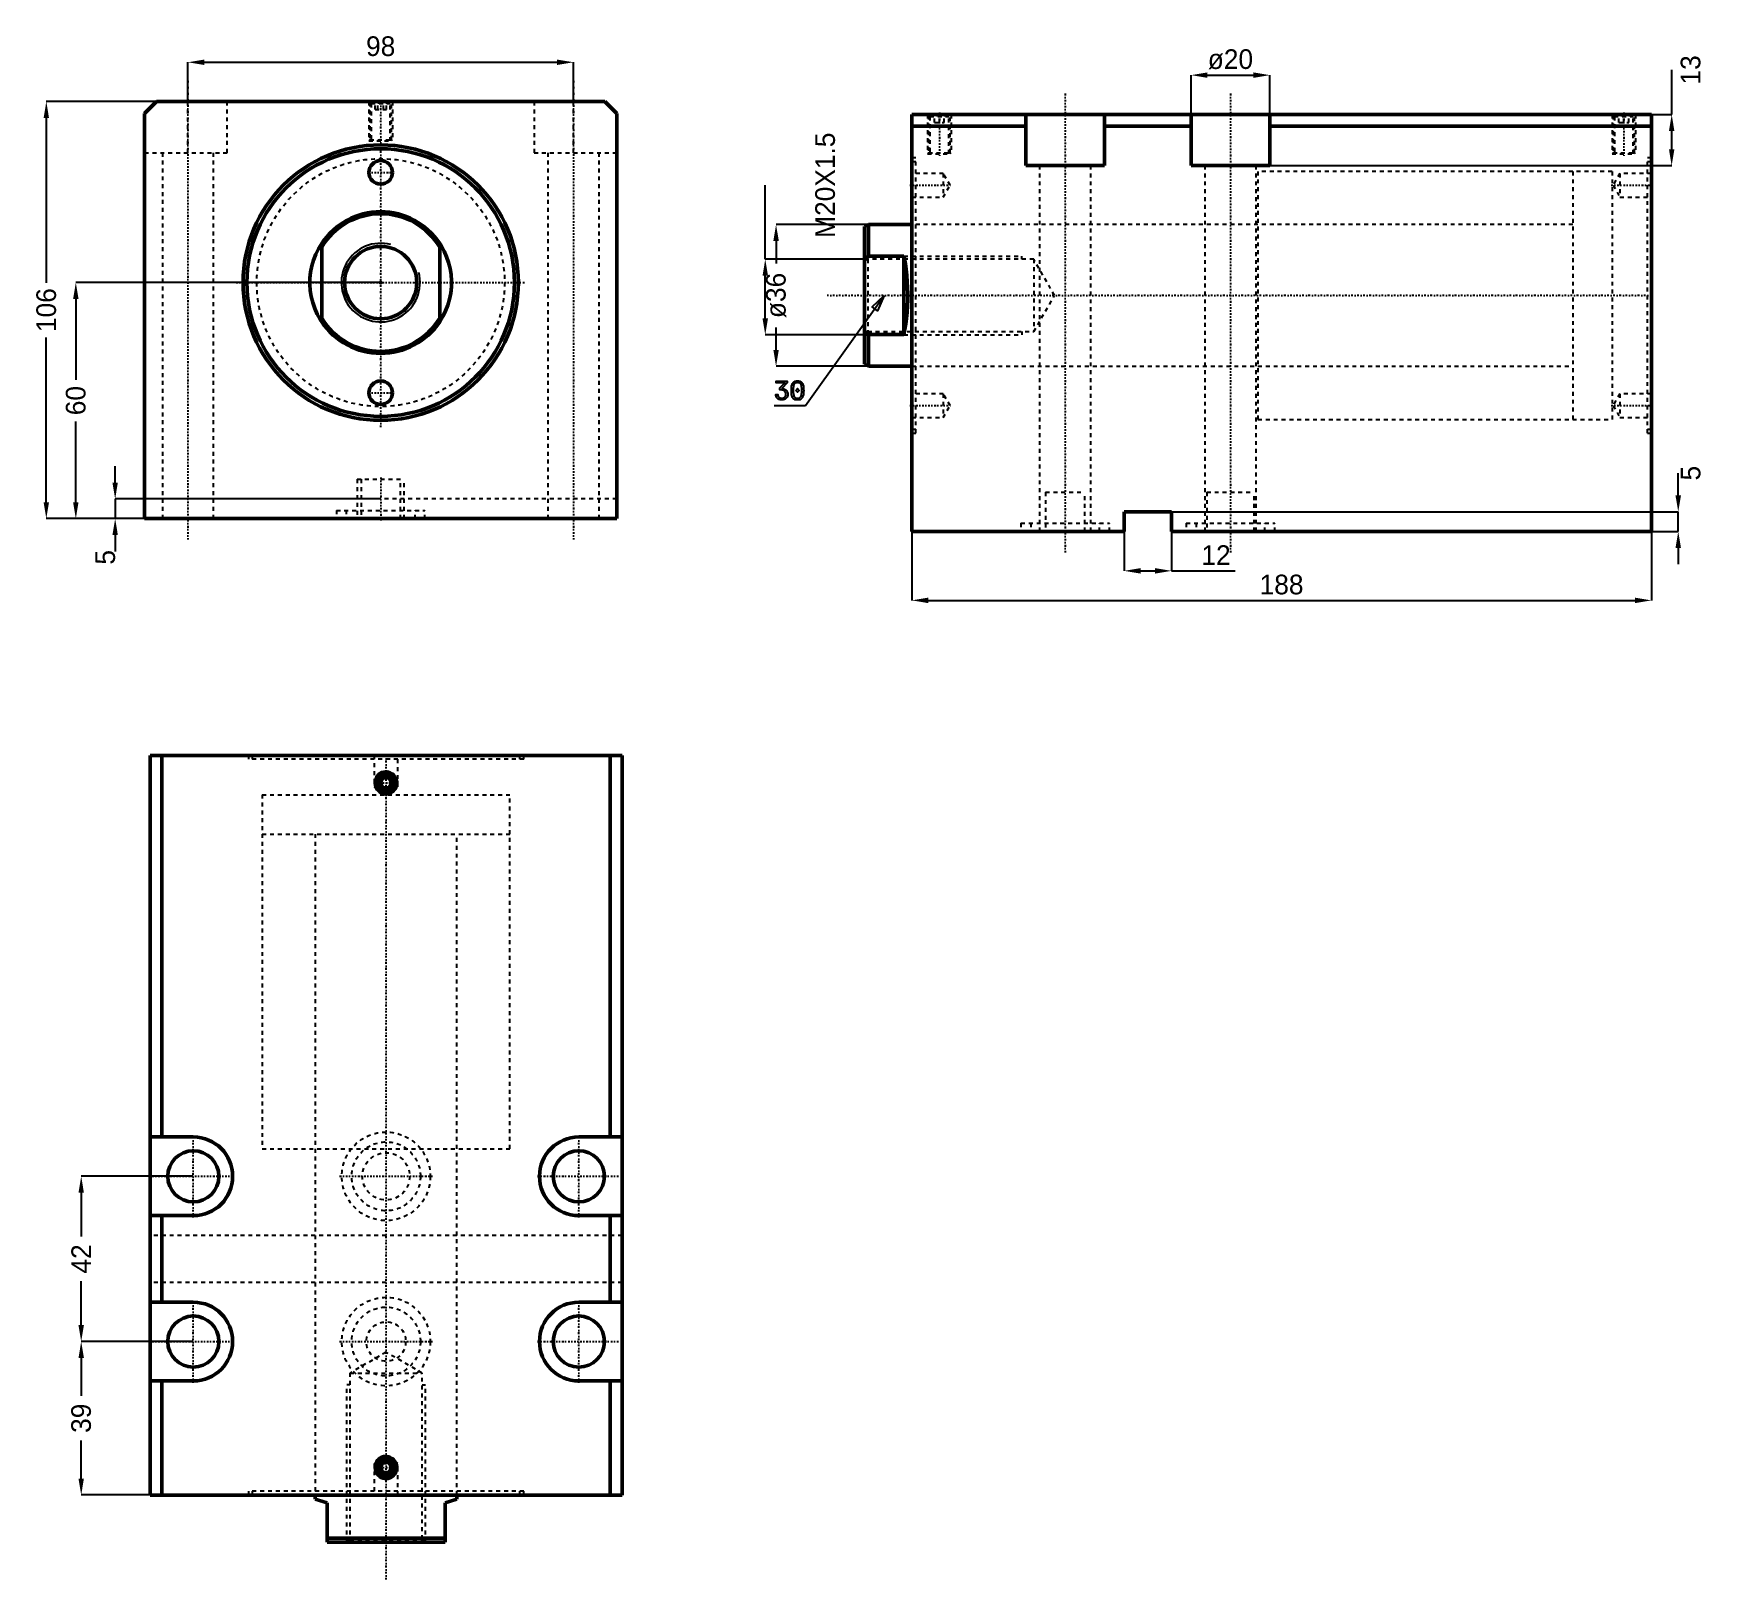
# Model space of a CAD drawing. Header units: millimetres. Extents: x -88 to 336, y -330 to 63.
import ezdxf

# ---------------------------------------------------------------- set-up
doc = ezdxf.new("R2010")
doc.units = ezdxf.units.MM
doc.linetypes.add('Center', pattern=[1.5, 0.45, -0.5, 0.05, -0.5])
doc.linetypes.add('Dashed', pattern=[2, 1, -1])
for name, color, linetype, lineweight in [('2d ConnectionPoints', 7, 'Continuous', 50), ('AM_0', 7, 'Continuous', 50), ('AM_5', 3, 'Continuous', 25), ('AM_7', 7, 'Center', 25), ('AM_9', 6, 'Dashed', 25)]:
    doc.layers.add(name, color=color, linetype=linetype, lineweight=lineweight)
doc.dimstyles.new('ISO-25', dxfattribs={"dimtxt": 2.5, "dimasz": 2.5, "dimexe": 1.25, "dimexo": 0.625, "dimtad": 1, "dimtxsty": 'Standard', "dimcen": 2.5, "dimadec": 0, "dimazin": 0, "dimtfac": 1, "dimtmove": 0, "dimatfit": 3, "dimfxl": 0, "dimarcsym": 0})

# ---------------------------------------------------------------- blocks, each defined once
blk = doc.blocks.new('1_JECX_MF_INLA_63_80_0_rod__0_in_JECX_MF_160_INLA_63_80_0__0')
at = {"layer": 'AM_0'}
for p, q in [((-15, -9.95), (-15, 9.95)), ((15, 9.95), (15, -9.95))]:
    blk.add_line(p, q, dxfattribs=at)
for points in [[(-15, 9.95), (-15.81, 8.6), (-16.5, 7.19), (-17.06, 5.73), (-17.5, 4.22), (-17.8, 2.68), (-17.97, 1.12), (-17.99, -0.45), (-17.89, -2.02), (-17.64, -3.57), (-17.26, -5.1), (-16.75, -6.58), (-16.12, -8.02), (-15.36, -9.39), (-15, -9.95)], [(15, -9.95), (15.81, -8.6), (16.5, -7.19), (17.06, -5.73), (17.5, -4.22), (17.8, -2.68), (17.97, -1.12), (17.99, 0.45), (17.89, 2.02), (17.64, 3.57), (17.26, 5.1), (16.75, 6.58), (16.12, 8.02), (15.36, 9.39), (15, 9.95)]]:
    blk.add_lwpolyline(points, dxfattribs=at)
blk.add_circle((0, 0), 9.19, dxfattribs=at)
for radius, start, end in [(18, 33.5573, 146.4427), (17.5, 31.0027, 148.9973), (17.5, 211.0027, 328.9973), (18, 213.5573, 326.4427)]:
    blk.add_arc((0, 0), radius, start, end, dxfattribs=at)
at = {"layer": 'AM_5'}
blk.add_arc((0, 0), 10, 75, 15, dxfattribs=at)
blk = doc.blocks.new('2_JECX_MF_EXLA_63_80_0_body__0_in_JECX_MF_160_INLA_63_80_0__0')
at = {"layer": 'AM_0'}
for p, q in [((-57, 46), (-60, 43)), ((-60, 43), (-60, -60)), ((57, 46), (-57, 46)), ((60, 43), (57, 46)), ((60, -60), (60, 43)), ((-60, -60), (60, -60))]:
    blk.add_line(p, q, dxfattribs=at)
for centre, radius in [((0, 0), 35), ((0, 0), 34), ((0, 28), 3), ((0, -28), 3)]:
    blk.add_circle(centre, radius, dxfattribs=at)
at = {"layer": 'AM_5', "linetype": 'Dashed'}
for p, q in [((-3, 46), (-3, 36)), ((3, 46), (3, 36))]:
    blk.add_line(p, q, dxfattribs=at)
at = {"layer": 'AM_7'}
for p, q in [((-49, 51.3), (-49, -65.3)), ((49, 51.3), (49, -65.3)), ((0, -36.75), (0, 46.5)), ((-3.15, 28), (3.15, 28)), ((-36.75, 0), (36.75, 0)), ((-3.15, -28), (3.15, -28)), ((0, -49.5), (0, -60.5))]:
    blk.add_line(p, q, dxfattribs=at)
at = {"layer": 'AM_9'}
for p, q in [((-49, 33), (-49, 46)), ((-39, 33), (-39, 46)), ((-3, 46), (-2.73, 45.73)), ((-2.73, 45.73), (-2.73, 36.27)), ((-2.73, 45.73), (2.73, 45.73)), ((-1.9, 46), (-2.4, 45.5)), ((-2.4, 45.5), (2.4, 45.5)), ((-2.4, 45.5), (-2.4, 36)), ((-1.44, 44), (-1.44, 46)), ((-1.44, 44), (1.44, 44)), ((-0.72, 44), (-0.72, 46)), ((0.72, 44), (0.72, 46)), ((1.44, 44), (1.44, 46)), ((2.4, 45.5), (1.9, 46)), ((2.4, 36), (2.4, 45.5)), ((2.73, 45.73), (3, 46)), ((2.73, 36.27), (2.73, 45.73)), ((39, 46), (39, 33)), ((49, 33), (49, 46)), ((-2.73, 36.27), (-3, 36)), ((-3, 36), (3, 36)), ((-2.73, 36.27), (2.73, 36.27)), ((3, 36), (2.73, 36.27)), ((-60, 33), (-39, 33)), ((-55.5, 33), (-55.5, -60)), ((-42.5, -60), (-42.5, 33)), ((39, 33), (60, 33)), ((42.5, 33), (42.5, -60)), ((55.5, -60), (55.5, 33)), ((-6, -50), (6, -50)), ((-6, -50), (-6, -60)), ((-5, -50), (-5, -60)), ((5, -60), (5, -50)), ((6, -60), (6, -50)), ((60, -55), (-60, -55)), ((-11.25, -57.9), (11.25, -57.9)), ((-11.25, -57.9), (-11.25, -60)), ((-8.75, -57.9), (-8.75, -60)), ((8.75, -60), (8.75, -57.9)), ((11.25, -60), (11.25, -57.9))]:
    blk.add_line(p, q, dxfattribs=at)
blk.add_circle((0, 0), 31.5, dxfattribs=at)
blk = doc.blocks.new('*D3')
at = {"layer": 'AM_5', "color": 0, "lineweight": -2}
for p, q in [((-49, 46), (-49, 56)), ((-44.83, 56), (44.83, 56)), ((49, 46), (49, 56))]:
    blk.add_line(p, q, dxfattribs=at)
at = {"layer": 'AM_5', "color": 0}
for points in [[(-44.83, 56.69), (-44.83, 55.31), (-49, 56)], [(44.83, 55.31), (44.83, 56.69), (49, 56)]]:
    blk.add_solid(points, dxfattribs=at)
at = {"layer": 'Defpoints', "color": 0}
for p in [(49, 56), (-49, 46), (49, 46)]:
    blk.add_point(p, dxfattribs=at)
at = {"layer": 'AM_5', "color": 0, "insert": (0, 60.05), "char_height": 5, "attachment_point": 5}
blk.add_mtext('98', dxfattribs=at)
blk = doc.blocks.new('*D4')
at = {"layer": 'AM_5', "color": 0, "lineweight": -2}
for p, q in [((-57, 46), (-85, 46)), ((-85, 41.83), (-85, -0.03)), ((-85, -55.83), (-85, -13.97)), ((-60, -60), (-85, -60))]:
    blk.add_line(p, q, dxfattribs=at)
at = {"layer": 'AM_5', "color": 0}
for points in [[(-84.31, 41.83), (-85.69, 41.83), (-85, 46)], [(-85.69, -55.83), (-84.31, -55.83), (-85, -60)]]:
    blk.add_solid(points, dxfattribs=at)
at = {"layer": 'Defpoints', "color": 0}
for p in [(-57, 46), (-85, -60), (-60, -60)]:
    blk.add_point(p, dxfattribs=at)
at = {"layer": 'AM_5', "color": 0, "insert": (-85, -7), "char_height": 5, "attachment_point": 5, "rotation": 90}
blk.add_mtext('106', dxfattribs=at)
blk = doc.blocks.new('*D5')
at = {"layer": 'AM_5', "color": 0, "lineweight": -2}
for p, q in [((0, 0), (-77.5, 0)), ((-77.5, -4.17), (-77.5, -24.69)), ((-77.5, -55.83), (-77.5, -35.31)), ((-60, -60), (-77.5, -60))]:
    blk.add_line(p, q, dxfattribs=at)
at = {"layer": 'AM_5', "color": 0}
for points in [[(-76.81, -4.17), (-78.19, -4.17), (-77.5, 0)], [(-78.19, -55.83), (-76.81, -55.83), (-77.5, -60)]]:
    blk.add_solid(points, dxfattribs=at)
at = {"layer": 'Defpoints', "color": 0}
for p in [(0, 0), (-77.5, -60), (-60, -60)]:
    blk.add_point(p, dxfattribs=at)
at = {"layer": 'AM_5', "color": 0, "insert": (-77.5, -30), "char_height": 5, "attachment_point": 5, "rotation": 90}
blk.add_mtext('60', dxfattribs=at)
blk = doc.blocks.new('*D6')
at = {"layer": 'AM_5', "color": 0, "lineweight": -2}
for p, q in [((-67.5, -50.83), (-67.5, -46.67)), ((0, -55), (-67.5, -55)), ((-67.5, -55), (-67.5, -60)), ((-60, -60), (-67.5, -60)), ((-67.5, -64.17), (-67.5, -68.33))]:
    blk.add_line(p, q, dxfattribs=at)
at = {"layer": 'AM_5', "color": 0}
for points in [[(-68.19, -50.83), (-66.81, -50.83), (-67.5, -55)], [(-66.81, -64.17), (-68.19, -64.17), (-67.5, -60)]]:
    blk.add_solid(points, dxfattribs=at)
at = {"layer": 'Defpoints', "color": 0}
for p in [(0, -55), (-67.5, -60), (-60, -60)]:
    blk.add_point(p, dxfattribs=at)
at = {"layer": 'AM_5', "color": 0, "insert": (-70, -69.83), "char_height": 5, "attachment_point": 5, "rotation": 90}
blk.add_mtext('5', dxfattribs=at)
blk = doc.blocks.new('1_JECX_MF_INLA_63_80_0_rod__0_in_JECX_MF_160_INLA_63_80_0__4')
at = {"layer": 'AM_0'}
for p, q in [((-18, 0), (-18, -1.03)), ((18, -1.03), (18, 0)), ((-15, -2), (-18, -1.03)), ((-15, -12), (-15, -2)), ((18, -1.03), (15, -2)), ((15, -2), (15, -12)), ((-15, -11), (15, -11)), ((-15, -12), (15, -12))]:
    blk.add_line(p, q, dxfattribs=at)
at = {"layer": 'AM_5', "linetype": 'Dashed'}
for p, q in [((-10, -12), (-10, 28)), ((-9.19, 28), (-10, 28)), ((9.19, 28), (10, 28)), ((10, -12), (10, 28))]:
    blk.add_line(p, q, dxfattribs=at)
at = {"layer": 'AM_9'}
for p, q in [((-31.5, 178), (31.5, 178)), ((-31.5, 178), (-31.5, 168)), ((31.5, 168), (31.5, 178)), ((-31.5, 168), (31.5, 168)), ((-18, 168), (-18, 0)), ((18, 0), (18, 168)), ((0, 36.3), (-9.19, 31)), ((9.19, 31), (0, 36.3)), ((-9.19, 31), (9.19, 31)), ((-9.19, 31), (-9.19, -11.19)), ((9.19, -11.19), (9.19, 31)), ((-9.19, -11.19), (-10, -12)), ((-9.19, -11.19), (9.19, -11.19)), ((10, -12), (9.19, -11.19))]:
    blk.add_line(p, q, dxfattribs=at)
blk = doc.blocks.new('2_JECX_MF_EXLA_63_80_0_body__0_in_JECX_MF_160_INLA_63_80_0__4')
at = {"layer": 'AM_0'}
for p, q in [((60, 188), (-60, 188)), ((-60, 188), (-60, 0)), ((-57, 188), (-57, 91)), ((57, 188), (57, 91)), ((60, 188), (60, 0)), ((-0.72, 182.25), (-1.44, 181)), ((-1.44, 181), (-0.72, 179.75)), ((0.72, 182.25), (-0.72, 182.25)), ((-0.72, 179.75), (0.72, 179.75)), ((1.44, 181), (0.72, 182.25)), ((0.72, 179.75), (1.44, 181)), ((-49, 91), (-60, 91)), ((60, 91), (49, 91)), ((-60, 71), (-49, 71)), ((-57, 71), (-57, 49)), ((49, 71), (60, 71)), ((57, 71), (57, 49)), ((-49, 49), (-60, 49)), ((60, 49), (49, 49)), ((-60, 29), (-49, 29)), ((-57, 29), (-57, 0)), ((49, 29), (60, 29)), ((57, 29), (57, 0)), ((-0.72, 8.25), (-1.44, 7)), ((-1.44, 7), (-0.72, 5.75)), ((0.72, 8.25), (-0.72, 8.25)), ((-0.72, 5.75), (0.72, 5.75)), ((1.44, 7), (0.72, 8.25)), ((0.72, 5.75), (1.44, 7)), ((60, 0), (-60, 0))]:
    blk.add_line(p, q, dxfattribs=at)
for centre, radius in [((0, 181), 2.73), ((0, 181), 2.4), ((0, 181), 1.9), ((-49, 81), 6.5), ((49, 81), 6.5), ((-49, 39), 6.5), ((49, 39), 6.5), ((0, 7), 2.73), ((0, 7), 2.4), ((0, 7), 1.9)]:
    blk.add_circle(centre, radius, dxfattribs=at)
for centre, start, end in [((-49, 81), 270, 90), ((49, 81), 90, 270), ((-49, 39), 270, 90), ((49, 39), 90, 270)]:
    blk.add_arc(centre, 10, start, end, dxfattribs=at)
at = {"layer": 'AM_5'}
for centre in [(0, 181), (0, 7)]:
    blk.add_arc(centre, 3, 75, 15, dxfattribs=at)
at = {"layer": 'AM_7'}
for p, q in [((0, -21.5), (0, 188.49)), ((-3.15, 181), (3.15, 181)), ((-49, 70.5), (-49, 91.5)), ((49, 70.5), (49, 91.5)), ((-59.5, 81), (-38.5, 81)), ((-11.81, 81), (11.81, 81)), ((38.5, 81), (59.5, 81)), ((-49, 28.5), (-49, 49.5)), ((49, 28.5), (49, 49.5)), ((-59.5, 39), (-38.5, 39)), ((-11.81, 39), (11.81, 39)), ((38.5, 39), (59.5, 39)), ((-3.15, 7), (3.15, 7))]:
    blk.add_line(p, q, dxfattribs=at)
at = {"layer": 'AM_9'}
for p, q in [((-35, 188), (-35, 187)), ((35, 187), (-35, 187)), ((-34, 188), (-34, 187)), ((-3, 188), (-3, 180)), ((3, 180), (3, 188)), ((34, 187), (34, 188)), ((35, 187), (35, 188)), ((-3, 180), (0, 178.27)), ((-3, 180), (3, 180)), ((0, 178.27), (3, 180)), ((-31.5, 178), (31.5, 178)), ((-31.5, 178), (-31.5, 88)), ((31.5, 88), (31.5, 178)), ((-31.5, 88), (31.5, 88)), ((-18, 88), (-18, 0)), ((18, 0), (18, 88)), ((60, 66), (-60, 66)), ((60, 54), (-60, 54)), ((0, 9.73), (-3, 8)), ((3, 8), (0, 9.73)), ((-3, 8), (3, 8)), ((-3, 8), (-3, 0)), ((3, 0), (3, 8)), ((35, 1), (-35, 1)), ((-35, 1), (-35, 0)), ((-34, 1), (-34, 0)), ((34, 0), (34, 1)), ((35, 0), (35, 1))]:
    blk.add_line(p, q, dxfattribs=at)
for centre, radius in [((0, 81), 11.25), ((0, 81), 8.75), ((0, 81), 6), ((0, 39), 11.25), ((0, 39), 8.75), ((0, 39), 5)]:
    blk.add_circle(centre, radius, dxfattribs=at)
blk = doc.blocks.new('*D12')
at = {"layer": 'AM_5', "color": 0, "lineweight": -2}
for p, q in [((-47.63, -227.16), (-76.13, -227.16)), ((-76.13, -231.33), (-76.13, -242.49)), ((-76.13, -264.99), (-76.13, -253.83)), ((-47.63, -269.16), (-76.13, -269.16))]:
    blk.add_line(p, q, dxfattribs=at)
at = {"layer": 'AM_5', "color": 0}
for points in [[(-76.82, -231.33), (-75.44, -231.33), (-76.13, -227.16)], [(-76.82, -264.99), (-75.44, -264.99), (-76.13, -269.16)]]:
    blk.add_solid(points, dxfattribs=at)
at = {"layer": 'Defpoints', "color": 0}
for p in [(-76.13, -227.16), (-47.63, -227.16), (-47.63, -269.16)]:
    blk.add_point(p, dxfattribs=at)
at = {"layer": 'AM_5', "color": 0, "insert": (-76.13, -248.16), "char_height": 5, "attachment_point": 5, "rotation": 90}
blk.add_mtext('42', dxfattribs=at)
blk = doc.blocks.new('*D13')
at = {"layer": 'AM_5', "color": 0, "lineweight": -2}
for p, q in [((-47.63, -269.16), (-76.13, -269.16)), ((-76.13, -273.33), (-76.13, -282.99)), ((-76.13, -303.99), (-76.13, -294.33)), ((-58.63, -308.16), (-76.13, -308.16))]:
    blk.add_line(p, q, dxfattribs=at)
at = {"layer": 'AM_5', "color": 0}
for points in [[(-76.82, -273.33), (-75.44, -273.33), (-76.13, -269.16)], [(-76.82, -303.99), (-75.44, -303.99), (-76.13, -308.16)]]:
    blk.add_solid(points, dxfattribs=at)
at = {"layer": 'Defpoints', "color": 0}
for p in [(-47.63, -269.16), (-76.13, -308.16), (-58.63, -308.16)]:
    blk.add_point(p, dxfattribs=at)
at = {"layer": 'AM_5', "color": 0, "insert": (-76.13, -288.66), "char_height": 5, "attachment_point": 5, "rotation": 90}
blk.add_mtext('39', dxfattribs=at)
blk = doc.blocks.new('1_JECX_MF_INLA_63_80_0_rod__0_in_JECX_MF_160_INLA_63_80_0__2')
at = {"layer": 'AM_0'}
for p, q in [((-11, 18), (-12, 17.5)), ((-12, 17.5), (-12, -17.5)), ((0, 18), (-11, 18)), ((-11, 18), (-11, 9.95)), ((-11, 9.95), (-12, 9.01)), ((-2, 9.95), (-11, 9.95)), ((-2, 9.95), (-2, -9.95)), ((-12, -9.01), (-11, -9.95)), ((-11, -9.95), (-2, -9.95)), ((-11, -9.95), (-11, -18)), ((-12, -17.5), (-11, -18)), ((-11, -18), (0, -18))]:
    blk.add_line(p, q, dxfattribs=at)
blk.add_lwpolyline([(-2, -9.95), (-1.74, -8.6), (-1.51, -7.19), (-1.33, -5.73), (-1.19, -4.22), (-1.09, -2.68), (-1.04, -1.12), (-1.03, 0.45), (-1.06, 2.02), (-1.14, 3.57), (-1.26, 5.1), (-1.43, 6.58), (-1.64, 8.02), (-1.88, 9.39), (-2, 9.95)], dxfattribs=at)
at = {"layer": 'AM_5', "linetype": 'Dashed'}
for p, q in [((-12, 10), (28, 10)), ((28, 9.19), (28, 10)), ((-12, -10), (28, -10)), ((28, -9.19), (28, -10))]:
    blk.add_line(p, q, dxfattribs=at)
at = {"layer": 'AM_9'}
for p, q in [((178, 31.5), (168, 31.5)), ((168, 31.5), (168, -31.5)), ((178, 31.5), (178, -31.5)), ((168, 18), (0, 18)), ((-11.19, 9.19), (-12, 10)), ((31, 9.19), (-11.19, 9.19)), ((-11.19, 9.19), (-11.19, -9.19)), ((36.3, 0), (31, 9.19)), ((31, 9.19), (31, -9.19)), ((31, -9.19), (36.3, 0)), ((-12, -10), (-11.19, -9.19)), ((-11.19, -9.19), (31, -9.19)), ((0, -18), (168, -18)), ((168, -31.5), (178, -31.5))]:
    blk.add_line(p, q, dxfattribs=at)
blk = doc.blocks.new('2_JECX_MF_EXLA_63_80_0_body__0_in_JECX_MF_160_INLA_63_80_0__2')
at = {"layer": 'AM_0'}
for p, q in [((0, -60), (0, 46)), ((188, 46), (0, 46)), ((29, 43), (0, 43)), ((29, 33), (29, 46)), ((49, 33), (49, 46)), ((71, 43), (49, 43)), ((71, 33), (71, 46)), ((91, 33), (91, 46)), ((188, 43), (91, 43)), ((188, -60), (188, 46)), ((29, 33), (49, 33)), ((71, 33), (91, 33)), ((66, -55), (54, -55)), ((54, -55), (54, -60)), ((66, -60), (66, -55)), ((54, -60), (0, -60)), ((188, -60), (66, -60))]:
    blk.add_line(p, q, dxfattribs=at)
at = {"layer": 'AM_5', "linetype": 'Dashed'}
for p, q in [((4, 46), (4, 36)), ((10, 46), (10, 36)), ((178, 46), (178, 36)), ((184, 46), (184, 36))]:
    blk.add_line(p, q, dxfattribs=at)
at = {"layer": 'AM_7'}
for p, q in [((39, 51.3), (39, -65.3)), ((81, 51.3), (81, -65.3)), ((7, 46.5), (7, 35.5)), ((181, 46.5), (181, 35.5)), ((-0.49, 28), (10.22, 28)), ((177.78, 28), (188.49, 28)), ((188.05, 0), (-21.5, 0)), ((-0.49, -28), (10.22, -28)), ((177.78, -28), (188.49, -28))]:
    blk.add_line(p, q, dxfattribs=at)
at = {"layer": 'AM_9'}
for p, q in [((4, 46), (4.27, 45.73)), ((4.27, 45.73), (4.27, 36.27)), ((4.27, 45.73), (9.73, 45.73)), ((5.1, 46), (4.6, 45.5)), ((4.6, 45.5), (9.4, 45.5)), ((4.6, 45.5), (4.6, 36)), ((5.75, 44), (5.75, 46)), ((5.75, 44), (8.25, 44)), ((7, 44), (7, 46)), ((8.25, 44), (8.25, 46)), ((9.4, 45.5), (8.9, 46)), ((9.4, 36), (9.4, 45.5)), ((9.73, 45.73), (10, 46)), ((9.73, 36.27), (9.73, 45.73)), ((178, 46), (178.27, 45.73)), ((178.27, 45.73), (178.27, 36.27)), ((178.27, 45.73), (183.73, 45.73)), ((179.1, 46), (178.6, 45.5)), ((178.6, 45.5), (183.4, 45.5)), ((178.6, 45.5), (178.6, 36)), ((179.75, 44), (179.75, 46)), ((179.75, 44), (182.25, 44)), ((181, 44), (181, 46)), ((182.25, 44), (182.25, 46)), ((183.4, 45.5), (182.9, 46)), ((183.4, 36), (183.4, 45.5)), ((183.73, 45.73), (184, 46)), ((183.73, 36.27), (183.73, 45.73)), ((1, 35), (0, 35)), ((1, 34), (0, 34)), ((1, -35), (1, 35)), ((4.27, 36.27), (4, 36)), ((4, 36), (10, 36)), ((4.27, 36.27), (9.73, 36.27)), ((10, 36), (9.73, 36.27)), ((178.27, 36.27), (178, 36)), ((178, 36), (184, 36)), ((178.27, 36.27), (183.73, 36.27)), ((184, 36), (183.73, 36.27)), ((187, -35), (187, 35)), ((188, 35), (187, 35)), ((188, 34), (187, 34)), ((8, 31), (0, 31)), ((9.73, 28), (8, 31)), ((8, 31), (8, 25)), ((32.5, 33), (32.5, -60)), ((45.5, -60), (45.5, 33)), ((74.5, 33), (74.5, -60)), ((87.5, -60), (87.5, 33)), ((178, 31.5), (88, 31.5)), ((88, 31.5), (88, -31.5)), ((178, 31.5), (178, -31.5)), ((180, 31), (178.27, 28)), ((188, 31), (180, 31)), ((180, 31), (180, 25)), ((8, 25), (9.73, 28)), ((178.27, 28), (180, 25)), ((0, 25), (8, 25)), ((180, 25), (188, 25)), ((88, 18), (0, 18)), ((0, -18), (88, -18)), ((8, -25), (0, -25)), ((9.73, -28), (8, -25)), ((8, -25), (8, -31)), ((180, -25), (178.27, -28)), ((188, -25), (180, -25)), ((180, -25), (180, -31)), ((8, -31), (9.73, -28)), ((178.27, -28), (180, -31)), ((0, -31), (8, -31)), ((88, -31.5), (178, -31.5)), ((180, -31), (188, -31)), ((0, -34), (1, -34)), ((0, -35), (1, -35)), ((187, -34), (188, -34)), ((187, -35), (188, -35)), ((34, -50), (44, -50)), ((34, -50), (34, -60)), ((44, -60), (44, -50)), ((75, -50), (87, -50)), ((75, -50), (75, -60)), ((87, -60), (87, -50)), ((27.75, -57.9), (50.25, -57.9)), ((27.75, -57.9), (27.75, -60)), ((30.25, -57.9), (30.25, -60)), ((47.75, -60), (47.75, -57.9)), ((50.25, -60), (50.25, -57.9)), ((69.75, -57.9), (92.25, -57.9)), ((69.75, -57.9), (69.75, -60)), ((72.25, -57.9), (72.25, -60)), ((89.75, -60), (89.75, -57.9)), ((92.25, -60), (92.25, -57.9))]:
    blk.add_line(p, q, dxfattribs=at)
blk = doc.blocks.new('*D24')
at = {"layer": 'AM_5', "color": 0, "lineweight": -2}
for p, q in [((206.01, 42.73), (206.01, 52.73)), ((210.18, 52.73), (221.85, 52.73)), ((226.01, 42.73), (226.01, 52.73))]:
    blk.add_line(p, q, dxfattribs=at)
at = {"layer": 'AM_5', "color": 0}
for points in [[(210.18, 53.42), (210.18, 52.03), (206.01, 52.73)], [(221.85, 53.42), (221.85, 52.03), (226.01, 52.73)]]:
    blk.add_solid(points, dxfattribs=at)
at = {"layer": 'Defpoints', "color": 0}
for p in [(226.01, 52.73), (206.01, 42.73), (226.01, 42.73)]:
    blk.add_point(p, dxfattribs=at)
at = {"layer": 'AM_5', "color": 0, "insert": (216.01, 56.73), "char_height": 5, "attachment_point": 5}
blk.add_mtext('ø20', dxfattribs=at)
blk = doc.blocks.new('*D25')
at = {"layer": 'AM_5', "color": 0, "lineweight": -2}
for p, q in [((328.18, 42.73), (328.18, 54.06)), ((226.01, 42.73), (328.18, 42.73)), ((328.18, 33.89), (328.18, 38.56)), ((226.01, 29.73), (328.18, 29.73))]:
    blk.add_line(p, q, dxfattribs=at)
at = {"layer": 'AM_5', "color": 0}
for points in [[(327.49, 38.56), (328.87, 38.56), (328.18, 42.73)], [(327.49, 33.89), (328.87, 33.89), (328.18, 29.73)]]:
    blk.add_solid(points, dxfattribs=at)
at = {"layer": 'Defpoints', "color": 0}
for p in [(226.01, 42.73), (328.18, 42.73), (226.01, 29.73)]:
    blk.add_point(p, dxfattribs=at)
at = {"layer": 'AM_5', "color": 0, "insert": (333.01, 54.06), "char_height": 5, "attachment_point": 5, "rotation": 90}
blk.add_mtext('13', dxfattribs=at)
blk = doc.blocks.new('*D26')
at = {"layer": 'AM_5', "color": 0, "lineweight": -2}
for p, q in [((135.01, -63.27), (135.01, -80.77)), ((323.01, -63.27), (323.01, -80.77)), ((139.18, -80.77), (318.85, -80.77))]:
    blk.add_line(p, q, dxfattribs=at)
at = {"layer": 'AM_5', "color": 0}
for points in [[(139.18, -80.08), (139.18, -81.47), (135.01, -80.77)], [(318.85, -80.08), (318.85, -81.47), (323.01, -80.77)]]:
    blk.add_solid(points, dxfattribs=at)
at = {"layer": 'Defpoints', "color": 0}
for p in [(135.01, -63.27), (323.01, -63.27), (323.01, -80.77)]:
    blk.add_point(p, dxfattribs=at)
at = {"layer": 'AM_5', "color": 0, "insert": (229.01, -76.77), "char_height": 5, "attachment_point": 5}
blk.add_mtext('188', dxfattribs=at)
blk = doc.blocks.new('*D27')
at = {"layer": 'AM_5', "color": 0, "lineweight": -2}
for p, q in [((124.01, 14.73), (100.51, 14.73)), ((100.51, 10.56), (100.51, 4.89)), ((100.51, -17.11), (100.51, -11.44)), ((124.01, -21.27), (100.51, -21.27))]:
    blk.add_line(p, q, dxfattribs=at)
at = {"layer": 'AM_5', "color": 0}
for points in [[(99.82, 10.56), (101.21, 10.56), (100.51, 14.73)], [(99.82, -17.11), (101.21, -17.11), (100.51, -21.27)]]:
    blk.add_solid(points, dxfattribs=at)
at = {"layer": 'Defpoints', "color": 0}
for p in [(100.51, 14.73), (124.01, 14.73), (124.01, -21.27)]:
    blk.add_point(p, dxfattribs=at)
at = {"layer": 'AM_5', "color": 0, "insert": (100.51, -3.27), "char_height": 5, "attachment_point": 5, "rotation": 90}
blk.add_mtext('ø36', dxfattribs=at)
blk = doc.blocks.new('*D28')
at = {"layer": 'AM_5', "color": 0, "lineweight": -2}
for p, q in [((189.01, -58.27), (189.01, -73.27)), ((201.01, -63.27), (201.01, -73.27)), ((193.18, -73.27), (196.85, -73.27)), ((201.01, -73.27), (217.18, -73.27))]:
    blk.add_line(p, q, dxfattribs=at)
at = {"layer": 'AM_5', "color": 0}
for points in [[(193.18, -72.58), (193.18, -73.97), (189.01, -73.27)], [(196.85, -72.58), (196.85, -73.97), (201.01, -73.27)]]:
    blk.add_solid(points, dxfattribs=at)
at = {"layer": 'Defpoints', "color": 0}
for p in [(189.01, -58.27), (201.01, -63.27), (201.01, -73.27)]:
    blk.add_point(p, dxfattribs=at)
at = {"layer": 'AM_5', "color": 0, "insert": (212.35, -69.27), "char_height": 5, "attachment_point": 5}
blk.add_mtext('12', dxfattribs=at)
blk = doc.blocks.new('*D29')
at = {"layer": 'AM_5', "color": 0, "lineweight": -2}
for p, q in [((329.85, -54.11), (329.85, -48.44)), ((189.01, -58.27), (329.85, -58.27)), ((329.85, -63.27), (329.85, -58.27)), ((201.01, -63.27), (329.85, -63.27)), ((329.85, -67.44), (329.85, -71.61))]:
    blk.add_line(p, q, dxfattribs=at)
at = {"layer": 'AM_5', "color": 0}
for points in [[(329.15, -54.11), (330.54, -54.11), (329.85, -58.27)], [(329.15, -67.44), (330.54, -67.44), (329.85, -63.27)]]:
    blk.add_solid(points, dxfattribs=at)
at = {"layer": 'Defpoints', "color": 0}
for p in [(189.01, -58.27), (201.01, -63.27), (329.85, -63.27)]:
    blk.add_point(p, dxfattribs=at)
at = {"layer": 'AM_5', "color": 0, "insert": (333.01, -48.44), "char_height": 5, "attachment_point": 5, "rotation": 90}
blk.add_mtext('5', dxfattribs=at)
blk = doc.blocks.new('*D30')
at = {"layer": 'AM_5', "color": 0, "lineweight": -2}
for p, q in [((97.76, 5.92), (97.76, 24.75)), ((123.83, 5.92), (97.76, 5.92)), ((97.76, -9.11), (97.76, 1.75)), ((123.01, -13.27), (97.76, -13.27))]:
    blk.add_line(p, q, dxfattribs=at)
at = {"layer": 'AM_5', "color": 0}
for points in [[(97.07, 1.75), (98.46, 1.75), (97.76, 5.92)], [(97.07, -9.11), (98.46, -9.11), (97.76, -13.27)]]:
    blk.add_solid(points, dxfattribs=at)
at = {"layer": 'Defpoints', "color": 0}
for p in [(123.83, 5.92), (97.76, -13.27), (123.01, -13.27)]:
    blk.add_point(p, dxfattribs=at)
at = {"layer": 'AM_5', "color": 0, "insert": (113.01, 24.75), "char_height": 5, "attachment_point": 5, "rotation": 90}
blk.add_mtext('M20X1.5', dxfattribs=at)

msp = doc.modelspace()

# ---------------------------------------------------------------- linework, layer by layer
at = {"layer": '2d ConnectionPoints'}
for p in [(0, 0), (135.014, -3.272), (1.37, -308.162)]:
    msp.add_point(p, dxfattribs=at)
at = {"layer": 'AM_5'}
for p, q in [((108.014, -31.272), (128.014, -3.272)), ((100.014, -31.272), (108.014, -31.272))]:
    msp.add_line(p, q, dxfattribs=at)
for points in [[(128.014, -3.272), (126.27, -7.147), (124.914, -6.178), (128.014, -3.272)], [(100.947, -28.465), (100.947, -28.465), (100.952, -28.575), (100.981, -28.73), (100.981, -28.73), (101.035, -28.872), (101.085, -28.959), (101.085, -28.959), (101.144, -29.04), (101.246, -29.146), (101.246, -29.146), (101.365, -29.235), (101.454, -29.284), (101.454, -29.284), (101.547, -29.325), (101.692, -29.37), (101.692, -29.37), (101.844, -29.393), (101.948, -29.398), (101.948, -29.398), (102.058, -29.393), (102.218, -29.369), (102.218, -29.369), (102.372, -29.324), (102.471, -29.283), (102.471, -29.283), (102.564, -29.233), (102.69, -29.143), (102.69, -29.143), (102.798, -29.036), (102.861, -28.954), (102.861, -28.954), (102.913, -28.867), (102.971, -28.726), (102.971, -28.726), (103.001, -28.573), (103.007, -28.465), (103.007, -28.465), (102.999, -28.312), (102.956, -28.099), (102.956, -28.099), (102.876, -27.909), (102.802, -27.794), (102.802, -27.794), (102.714, -27.69), (102.56, -27.554), (102.56, -27.554), (102.378, -27.442), (102.242, -27.381), (102.242, -27.381), (102.096, -27.332), (101.862, -27.278), (101.862, -27.278), (101.611, -27.249), (101.434, -27.243), (101.434, -26.788), (102.754, -25.495), (100.55, -25.495), (100.55, -25.059), (103.371, -25.059), (103.371, -25.514), (102.022, -26.847), (102.022, -26.847), (102.317, -26.915), (102.691, -27.062), (102.691, -27.062), (102.986, -27.263), (103.139, -27.427), (103.139, -27.427), (103.26, -27.609), (103.391, -27.907), (103.391, -27.907), (103.462, -28.232), (103.475, -28.465), (103.475, -28.465), (103.466, -28.633), (103.418, -28.868), (103.418, -28.868), (103.329, -29.081), (103.248, -29.211), (103.248, -29.211), (103.151, -29.33), (102.987, -29.486), (102.987, -29.486), (102.799, -29.614), (102.661, -29.684), (102.661, -29.684), (102.516, -29.741), (102.293, -29.803), (102.293, -29.803), (102.065, -29.837), (101.909, -29.843), (101.909, -29.843), (101.757, -29.837), (101.538, -29.804), (101.538, -29.804), (101.327, -29.742), (101.192, -29.686), (101.192, -29.686), (101.064, -29.616), (100.891, -29.489), (100.891, -29.489), (100.742, -29.335), (100.656, -29.216), (100.656, -29.216), (100.583, -29.086), (100.503, -28.872), (100.503, -28.872), (100.461, -28.636), (100.453, -28.465), (100.947, -28.465)], [(105.961, -29.837), (105.961, -29.837), (105.715, -29.825), (105.393, -29.762), (105.393, -29.762), (105.124, -29.645), (104.976, -29.538), (104.976, -29.538), (104.848, -29.409), (104.69, -29.183), (104.69, -29.183), (104.572, -28.917), (104.516, -28.717), (104.516, -28.717), (104.473, -28.497), (104.427, -28.127), (104.427, -28.127), (104.402, -27.707), (104.397, -27.399), (104.397, -27.399), (104.402, -27.099), (104.427, -26.687), (104.427, -26.687), (104.474, -26.323), (104.518, -26.106), (104.518, -26.106), (104.575, -25.908), (104.693, -25.644), (104.693, -25.644), (104.852, -25.419), (104.981, -25.292), (104.981, -25.292), (105.13, -25.185), (105.397, -25.069), (105.397, -25.069), (105.718, -25.006), (105.961, -24.994), (105.961, -24.994), (106.205, -25.006), (106.526, -25.069), (106.526, -25.069), (106.795, -25.185), (106.944, -25.292), (106.944, -25.292), (107.072, -25.419), (107.231, -25.643), (107.231, -25.643), (107.351, -25.907), (107.408, -26.104), (107.408, -26.104), (107.452, -26.321), (107.5, -26.685), (107.5, -26.685), (107.525, -27.098), (107.53, -27.399), (107.53, -27.399), (107.525, -27.702), (107.499, -28.118), (107.499, -28.118), (107.449, -28.488), (107.404, -28.709), (107.404, -28.709), (107.344, -28.911), (107.222, -29.179), (107.222, -29.179), (107.061, -29.407), (106.932, -29.536), (106.932, -29.536), (106.783, -29.644), (106.517, -29.762), (106.517, -29.762), (106.2, -29.825), (105.961, -29.837)], [(105.961, -29.408), (105.961, -29.408), (106.132, -29.397), (106.357, -29.343), (106.357, -29.343), (106.546, -29.241), (106.651, -29.148), (106.651, -29.148), (106.742, -29.037), (106.854, -28.845), (106.854, -28.845), (106.937, -28.621), (106.976, -28.455), (106.976, -28.455), (107.006, -28.275), (107.038, -27.975), (107.038, -27.975), (107.056, -27.641), (107.059, -27.399), (107.059, -27.399), (107.056, -27.143), (107.041, -26.797), (107.041, -26.797), (107.012, -26.497), (106.986, -26.322), (106.986, -26.322), (106.95, -26.164), (106.871, -25.953), (106.871, -25.953), (106.763, -25.773), (106.674, -25.67), (106.674, -25.67), (106.569, -25.584), (106.376, -25.49), (106.376, -25.49), (106.141, -25.439), (105.961, -25.43), (105.961, -25.43), (105.781, -25.439), (105.548, -25.49), (105.548, -25.49), (105.356, -25.584), (105.252, -25.67), (105.252, -25.67), (105.164, -25.773), (105.056, -25.953), (105.056, -25.953), (104.978, -26.164), (104.942, -26.322), (104.942, -26.322), (104.915, -26.497), (104.887, -26.797), (104.887, -26.797), (104.872, -27.143), (104.869, -27.399), (104.869, -27.399), (104.872, -27.643), (104.888, -27.979), (104.888, -27.979), (104.92, -28.279), (104.948, -28.459), (104.948, -28.459), (104.987, -28.624), (105.068, -28.845), (105.068, -28.845), (105.179, -29.037), (105.268, -29.148), (105.268, -29.148), (105.373, -29.241), (105.562, -29.343), (105.562, -29.343), (105.788, -29.397), (105.961, -29.408)], [(105.525, -27.399), (105.961, -26.912), (106.396, -27.399), (105.961, -27.841), (105.525, -27.399)]]:
    msp.add_lwpolyline(points, dxfattribs=at)

# ---------------------------------------------------------------- block references
for name, p in [('2_JECX_MF_EXLA_63_80_0_body__0_in_JECX_MF_160_INLA_63_80_0__0', (0, 0)), ('2_JECX_MF_EXLA_63_80_0_body__0_in_JECX_MF_160_INLA_63_80_0__2', (135.014, -3.272)), ('1_JECX_MF_INLA_63_80_0_rod__0_in_JECX_MF_160_INLA_63_80_0__2', (135.014, -3.272)), ('1_JECX_MF_INLA_63_80_0_rod__0_in_JECX_MF_160_INLA_63_80_0__0', (0, 0)), ('2_JECX_MF_EXLA_63_80_0_body__0_in_JECX_MF_160_INLA_63_80_0__4', (1.37, -308.162)), ('1_JECX_MF_INLA_63_80_0_rod__0_in_JECX_MF_160_INLA_63_80_0__4', (1.37, -308.162))]:
    msp.add_blockref(name, p)

# ---------------------------------------------------------------- dimensions: what is measured, and where the dimension line sits
for base, p1, p2, text, picture, middle in [((49, 56), (-49, 46), (49, 46), '98', '*D3', (0, 56)), ((226.014, 52.728), (206.014, 42.728), (226.014, 42.728), 'ø20', '*D24', (216.014, 52.728)), ((201.014, -73.272), (189.014, -58.272), (201.014, -63.272), '12', '*D28', (212.347, -73.272)), ((323.014, -80.772), (135.014, -63.272), (323.014, -63.272), '188', '*D26', (229.014, -80.772))]:
    dim = msp.add_linear_dim(base=base, p1=p1, p2=p2, text=text, dimstyle='ISO-25', override={"dimtxt": 5, "dimasz": 4.166667, "dimexe": 0, "dimexo": 0, "dimgap": 1.5}, dxfattribs=at)
    dim.commit()
    dim.dimension.update_dxf_attribs({"geometry": picture, "text_midpoint": middle, "dimtype": 160})
for base, p1, p2, text, picture, middle in [((328.181, 42.728), (226.014, 29.728), (226.014, 42.728), '13', '*D25', (333.014, 54.062)), ((-85, -60), (-57, 46), (-60, -60), '106', '*D4', (-85, -7)), ((97.764, -13.272), (123.826, 5.916), (123.014, -13.272), 'M20X1.5', '*D30', (113.014, 24.75)), ((100.514, 14.728), (124.014, -21.272), (124.014, 14.728), 'ø36', '*D27', (100.514, -3.272)), ((-77.5, -60), (0, 0), (-60, -60), '60', '*D5', (-77.5, -30)), ((-67.5, -60), (0, -55), (-60, -60), '5', '*D6', (-70, -69.833)), ((329.847, -63.272), (189.014, -58.272), (201.014, -63.272), '5', '*D29', (333.014, -48.438)), ((-76.13, -227.162), (-47.63, -269.162), (-47.63, -227.162), '42', '*D12', (-76.13, -248.162)), ((-76.13, -308.162), (-47.63, -269.162), (-58.63, -308.162), '39', '*D13', (-76.13, -288.662))]:
    dim = msp.add_linear_dim(base=base, p1=p1, p2=p2, angle=90, text=text, dimstyle='ISO-25', override={"dimtxt": 5, "dimasz": 4.166667, "dimexe": 0, "dimexo": 0, "dimgap": 1.5}, dxfattribs=at)
    dim.commit()
    dim.dimension.update_dxf_attribs({"geometry": picture, "text_midpoint": middle, "dimtype": 160, "text_rotation": 90})

doc.saveas('drawing.dxf')
